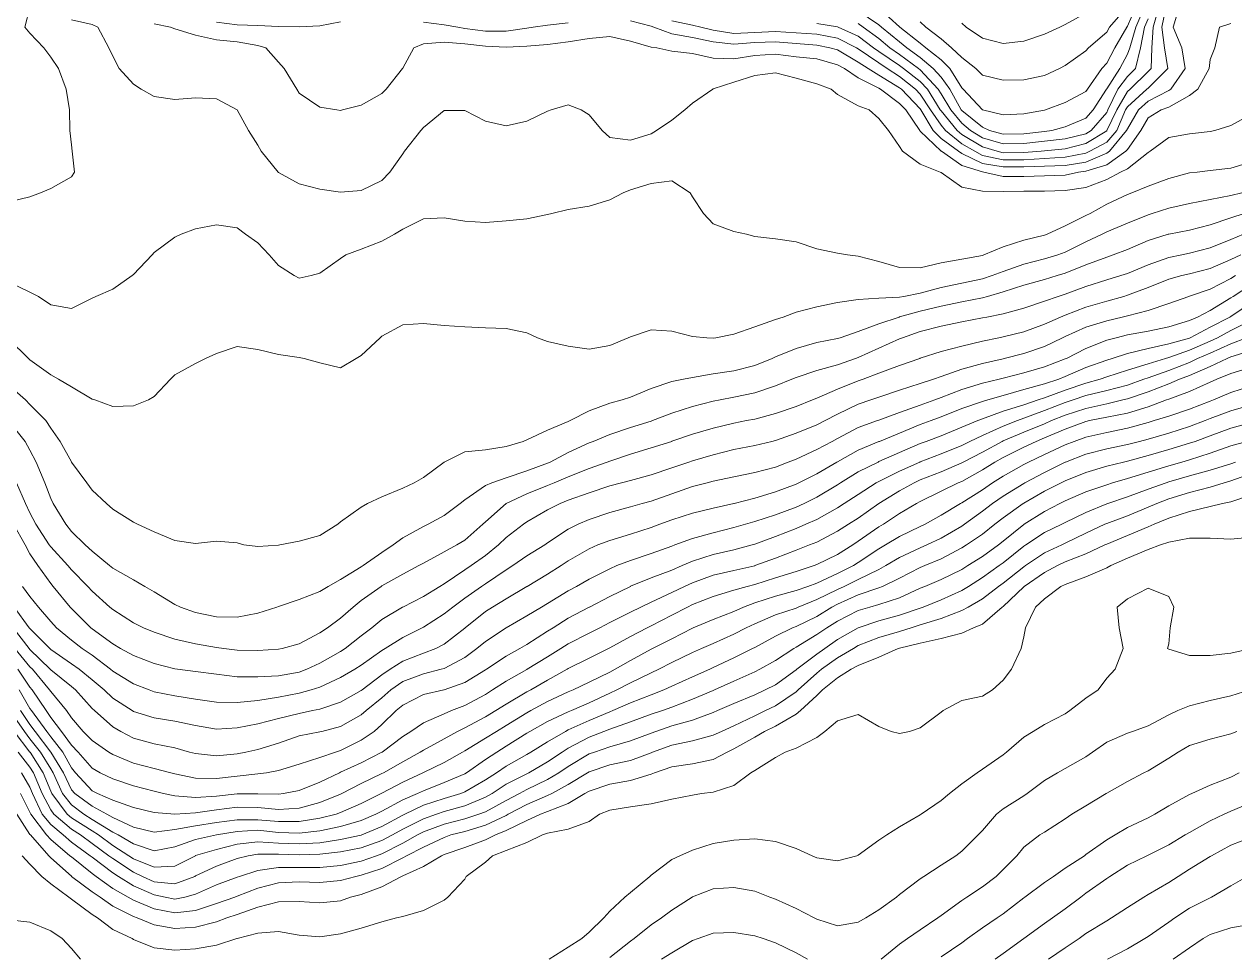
# Model space of a CAD drawing. Header units: centimetres. Extents: x 0 to 642158, y -847 to 649707.
# Drawn here: x 617067.11 to 617096.34, y 620661.83 to 620684.32 of the extents above; entities that cross this region are included whole.
import ezdxf

# ---------------------------------------------------------------- set-up
doc = ezdxf.new("R2010")
doc.units = ezdxf.units.CM
doc.header["$MEASUREMENT"] = 0
doc.layers.add('WAL_topographie 0.5', color=253, linetype='Continuous', lineweight=20)

msp = doc.modelspace()

# ---------------------------------------------------------------- linework, layer by layer
at = {"layer": 'WAL_topographie 0.5'}
for points in [[(617066.75, 620680.028), (617067.25, 620680.154), (617067.5, 620680.25), (617067.75, 620680.355), (617068.25, 620680.638), (617068.322, 620680.75), (617068.268, 620681.25), (617068.25, 620681.408), (617068.21, 620681.75), (617068.201, 620682.25), (617068.124, 620682.75), (617067.94, 620683.25), (617067.75, 620683.519), (617067.586, 620683.75), (617067.25, 620684.103), (617067.125, 620684.25), (617067.25, 620684.711)], [(617081.75, 620684.403), (617082.25, 620684.267), (617082.311, 620684.25), (617082.75, 620684.089), (617083.25, 620683.998), (617083.75, 620683.892), (617084.25, 620683.833), (617084.75, 620683.875), (617085.25, 620683.895), (617085.75, 620683.853), (617086.25, 620683.816), (617086.566, 620683.75), (617086.75, 620683.697), (617087.25, 620683.405), (617087.491, 620683.25), (617087.75, 620683.087), (617088.25, 620682.785), (617088.294, 620682.75), (617088.75, 620682.273), (617088.765, 620682.25), (617089.057, 620681.75), (617089.25, 620681.562), (617089.675, 620681.25), (617089.75, 620681.198), (617090.25, 620680.954), (617090.75, 620680.872), (617091.25, 620680.872), (617091.75, 620680.889), (617092.25, 620680.909), (617092.75, 620680.991), (617093.25, 620681.203), (617093.317, 620681.25), (617093.732, 620681.75), (617093.75, 620681.793), (617094.017, 620682.25), (617094.25, 620682.463), (617094.75, 620682.717), (617094.798, 620682.75), (617095.143, 620683.25), (617095.065, 620683.75), (617094.857, 620684.25), (617095.008, 620684.75)], [(617082.75, 620684.396), (617083.25, 620684.296), (617083.451, 620684.25), (617083.75, 620684.174), (617084.25, 620684.092), (617084.75, 620684.121), (617085.25, 620684.146), (617085.75, 620684.112), (617086.25, 620684.075), (617086.75, 620683.983), (617087.207, 620683.75), (617087.25, 620683.724), (617087.75, 620683.383), (617087.947, 620683.25), (617088.25, 620683.053), (617088.636, 620682.75), (617088.75, 620682.631), (617088.999, 620682.25), (617089.25, 620681.881), (617089.357, 620681.75), (617089.75, 620681.434), (617090.064, 620681.25), (617090.25, 620681.153), (617090.75, 620681.043), (617091.25, 620681.045), (617091.75, 620681.073), (617092.25, 620681.105), (617092.75, 620681.209), (617092.843, 620681.25), (617093.25, 620681.474), (617093.494, 620681.75), (617093.706, 620682.25), (617093.75, 620682.325), (617094.223, 620682.75), (617094.25, 620682.776), (617094.724, 620683.25), (617094.647, 620683.75), (617094.584, 620684.25), (617094.687, 620684.75)], [(617086.25, 620684.338), (617086.75, 620684.256), (617086.765, 620684.25), (617087.25, 620684.028), (617087.622, 620683.75), (617087.75, 620683.662), (617088.25, 620683.321), (617088.345, 620683.25), (617088.75, 620682.936), (617088.922, 620682.75), (617089.232, 620682.25), (617089.25, 620682.224), (617089.636, 620681.75), (617089.75, 620681.658), (617090.25, 620681.361), (617090.607, 620681.25), (617090.75, 620681.215), (617091.25, 620681.218), (617091.669, 620681.25), (617091.75, 620681.259), (617092.25, 620681.312), (617092.75, 620681.439), (617093.25, 620681.743), (617093.257, 620681.75), (617093.493, 620682.25), (617093.75, 620682.691), (617093.816, 620682.75), (617094.25, 620683.176), (617094.324, 620683.25), (617094.344, 620683.75), (617094.372, 620684.25), (617094.521, 620684.75)], [(617087.25, 620684.641), (617087.75, 620684.304), (617087.81, 620684.25), (617088.25, 620683.894), (617088.423, 620683.75), (617088.75, 620683.517), (617089.06, 620683.25), (617089.25, 620683.038), (617089.466, 620682.75), (617089.739, 620682.25), (617089.75, 620682.237), (617090.25, 620681.835), (617090.423, 620681.75), (617090.75, 620681.661), (617091.25, 620681.674), (617091.75, 620681.728), (617091.922, 620681.75), (617092.25, 620681.844), (617092.75, 620682.047), (617092.922, 620682.25), (617093.243, 620682.75), (617093.25, 620682.759), (617093.568, 620683.25), (617093.75, 620683.595), (617093.806, 620683.75), (617093.951, 620684.25), (617094.174, 620684.75)], [(617087.75, 620684.704), (617088.25, 620684.253), (617088.253, 620684.25), (617088.75, 620683.86), (617088.882, 620683.75), (617089.25, 620683.455), (617089.462, 620683.25), (617089.75, 620682.783), (617089.783, 620682.75), (617090.25, 620682.25), (617090.25, 620682.25), (617090.75, 620682.128), (617091.25, 620682.158), (617091.75, 620682.243), (617091.776, 620682.25), (617092.25, 620682.432), (617092.75, 620682.69), (617092.784, 620682.75), (617093.134, 620683.25), (617093.25, 620683.38), (617093.443, 620683.75), (617093.734, 620684.25), (617093.75, 620684.268), (617093.963, 620684.75)], [(617088.75, 620684.379), (617088.883, 620684.25), (617089.25, 620683.967), (617089.502, 620683.75), (617089.75, 620683.515), (617090.093, 620683.25), (617090.25, 620683.09), (617090.75, 620682.971), (617091.25, 620682.972), (617091.75, 620683.078), (617092.113, 620683.25), (617092.25, 620683.323), (617092.75, 620683.675), (617092.815, 620683.75), (617093.25, 620684.127), (617093.319, 620684.25), (617093.75, 620684.743)], [(617089.75, 620684.342), (617089.856, 620684.25), (617090.25, 620683.982), (617090.75, 620683.851), (617091.25, 620683.911), (617091.75, 620684.079), (617092.119, 620684.25), (617092.25, 620684.308), (617092.75, 620684.587)], [(617068.25, 620684.422), (617068.75, 620684.312), (617068.887, 620684.25), (617069.154, 620683.75), (617069.25, 620683.546), (617069.4, 620683.25), (617069.75, 620682.872), (617069.933, 620682.75), (617070.25, 620682.575), (617070.75, 620682.497), (617071.25, 620682.537), (617071.75, 620682.516), (617072.25, 620682.25), (617072.25, 620682.25), (617072.527, 620681.75), (617072.75, 620681.399), (617072.836, 620681.25), (617073.242, 620680.75), (617073.25, 620680.742), (617073.75, 620680.466), (617074.25, 620680.336), (617074.75, 620680.267), (617075.25, 620680.306), (617075.75, 620680.546), (617075.942, 620680.75), (617076.25, 620681.188), (617076.291, 620681.25), (617076.688, 620681.75), (617076.75, 620681.823), (617077.25, 620682.232), (617077.75, 620682.233), (617078.25, 620681.976), (617078.75, 620681.868), (617079.25, 620681.979), (617079.75, 620682.223), (617079.838, 620682.25), (617080.25, 620682.369), (617080.563, 620682.25), (617080.75, 620682.134), (617081.068, 620681.75), (617081.25, 620681.585), (617081.75, 620681.516), (617082.25, 620681.675), (617082.376, 620681.75), (617082.75, 620681.999), (617083.065, 620682.25), (617083.25, 620682.413), (617083.739, 620682.75), (617083.75, 620682.755), (617084.25, 620682.923), (617084.75, 620683.083), (617085.25, 620683.147), (617085.75, 620683.017), (617086.25, 620682.881), (617086.596, 620682.75), (617086.75, 620682.621), (617087.25, 620682.349), (617087.511, 620682.25), (617087.75, 620682.042), (617087.984, 620681.75), (617088.25, 620681.368), (617088.317, 620681.25), (617088.75, 620680.938), (617089.231, 620680.75), (617089.25, 620680.738), (617089.75, 620680.384), (617090.25, 620680.292), (617090.75, 620680.279), (617091.25, 620680.288), (617091.75, 620680.292), (617092.25, 620680.301), (617092.75, 620680.376), (617093.25, 620680.568), (617093.586, 620680.75), (617093.75, 620680.831), (617094.25, 620681.225), (617094.298, 620681.25), (617094.75, 620681.583), (617095.25, 620681.67), (617095.75, 620681.725), (617095.862, 620681.75), (617096.25, 620681.877), (617096.75, 620682.147)], [(617070.25, 620684.327), (617070.644, 620684.25), (617070.75, 620684.207), (617071.25, 620684.052), (617071.75, 620683.944), (617072.25, 620683.889), (617072.75, 620683.805), (617072.949, 620683.75), (617073.25, 620683.401), (617073.386, 620683.25), (617073.693, 620682.75), (617073.75, 620682.652), (617074.25, 620682.315), (617074.659, 620682.25), (617074.75, 620682.237), (617074.799, 620682.25), (617075.25, 620682.367), (617075.75, 620682.647), (617075.85, 620682.75), (617076.242, 620683.25), (617076.25, 620683.261), (617076.521, 620683.75), (617076.75, 620683.847), (617077.25, 620683.885), (617077.75, 620683.841), (617078.25, 620683.784), (617078.75, 620683.76), (617079.25, 620683.785), (617079.75, 620683.829), (617080.25, 620683.893), (617080.75, 620683.975), (617081.25, 620684.019), (617081.75, 620683.909), (617082.25, 620683.766), (617082.387, 620683.75), (617082.75, 620683.667), (617083.25, 620683.609), (617083.75, 620683.502), (617084.25, 620683.48), (617084.75, 620683.563), (617085.25, 620683.592), (617085.75, 620683.533), (617086.25, 620683.482), (617086.75, 620683.341), (617086.915, 620683.25), (617087.25, 620683.025), (617087.75, 620682.775), (617087.792, 620682.75), (617088.25, 620682.404), (617088.396, 620682.25), (617088.741, 620681.75), (617088.75, 620681.74), (617089.25, 620681.256), (617089.259, 620681.25), (617089.75, 620680.909), (617090.25, 620680.754), (617090.283, 620680.75), (617090.75, 620680.645), (617091.25, 620680.645), (617091.75, 620680.661), (617092.25, 620680.678), (617092.567, 620680.75), (617092.75, 620680.774), (617093.25, 620680.927), (617093.712, 620681.25), (617093.75, 620681.297), (617094.075, 620681.75), (617094.25, 620682.059), (617094.569, 620682.25), (617094.75, 620682.319), (617095.25, 620682.597), (617095.454, 620682.75), (617095.728, 620683.25), (617095.75, 620683.468), (617095.86, 620683.75), (617095.977, 620684.25), (617096.25, 620684.336)], [(617071.75, 620684.37), (617072.25, 620684.304), (617072.75, 620684.285), (617073.25, 620684.265), (617073.75, 620684.252), (617074.25, 620684.28), (617074.75, 620684.373)], [(617076.75, 620684.371), (617077.25, 620684.302), (617077.585, 620684.25), (617077.75, 620684.215), (617078.25, 620684.147), (617078.75, 620684.147), (617079.25, 620684.22), (617079.401, 620684.25), (617079.75, 620684.291), (617080.25, 620684.351)], [(617087.25, 620684.332), (617087.368, 620684.25), (617087.75, 620683.971), (617088.017, 620683.75), (617088.25, 620683.589), (617088.704, 620683.25), (617088.75, 620683.214), (617089.179, 620682.75), (617089.25, 620682.635), (617089.485, 620682.25), (617089.75, 620681.931), (617089.963, 620681.75), (617090.25, 620681.578), (617090.75, 620681.432), (617091.25, 620681.44), (617091.75, 620681.493), (617092.25, 620681.553), (617092.75, 620681.671), (617092.879, 620681.75), (617093.25, 620682.189), (617093.279, 620682.25), (617093.52, 620682.75), (617093.75, 620683.057), (617093.946, 620683.25), (617094.069, 620683.75), (617094.161, 620684.25), (617094.25, 620684.451)], [(617066.75, 620678.095), (617067.25, 620677.849), (617067.454, 620677.75), (617067.75, 620677.545), (617068.25, 620677.456), (617068.75, 620677.704), (617068.844, 620677.75), (617069.25, 620677.921), (617069.719, 620678.25), (617069.75, 620678.277), (617070.203, 620678.75), (617070.25, 620678.807), (617070.75, 620679.177), (617070.9, 620679.25), (617071.25, 620679.38), (617071.75, 620679.479), (617072.25, 620679.405), (617072.453, 620679.25), (617072.75, 620679.043), (617073.026, 620678.75), (617073.25, 620678.496), (617073.626, 620678.25), (617073.75, 620678.186), (617074.039, 620678.25), (617074.25, 620678.308), (617074.75, 620678.664), (617074.88, 620678.75), (617075.25, 620678.885), (617075.75, 620679.078), (617076.05, 620679.25), (617076.25, 620679.368), (617076.75, 620679.617), (617077.25, 620679.646), (617077.75, 620679.562), (617078.25, 620679.535), (617078.75, 620679.57), (617079.25, 620679.624), (617079.75, 620679.723), (617079.852, 620679.75), (617080.25, 620679.843), (617080.75, 620679.929), (617081.25, 620680.082), (617081.578, 620680.25), (617081.75, 620680.322), (617082.25, 620680.476), (617082.75, 620680.538), (617083.194, 620680.25), (617083.25, 620680.15), (617083.515, 620679.75), (617083.75, 620679.5), (617084.25, 620679.318), (617084.554, 620679.25), (617084.75, 620679.196), (617085.25, 620679.138), (617085.75, 620679.062), (617086.25, 620678.898), (617086.75, 620678.795), (617086.994, 620678.75), (617087.25, 620678.719), (617087.75, 620678.589), (617088.25, 620678.444), (617088.75, 620678.441), (617089.25, 620678.556), (617089.75, 620678.646), (617090.25, 620678.739), (617090.286, 620678.75), (617090.75, 620678.942), (617091.25, 620679.105), (617091.75, 620679.228), (617091.816, 620679.25), (617092.25, 620679.449), (617092.75, 620679.7), (617092.85, 620679.75), (617093.25, 620679.973), (617093.75, 620680.211), (617093.857, 620680.25), (617094.25, 620680.407), (617094.75, 620680.596), (617095.25, 620680.73), (617095.434, 620680.75), (617095.75, 620680.787), (617096.25, 620680.842), (617096.75, 620680.995)], [(617066.75, 620676.706), (617067.217, 620676.25), (617067.25, 620676.22), (617067.75, 620675.855), (617067.941, 620675.75), (617068.25, 620675.563), (617068.75, 620675.271), (617068.813, 620675.25), (617069.25, 620675.092), (617069.75, 620675.105), (617070.112, 620675.25), (617070.25, 620675.333), (617070.647, 620675.75), (617070.75, 620675.852), (617071.25, 620676.13), (617071.485, 620676.25), (617071.75, 620676.373), (617072.25, 620676.538), (617072.75, 620676.465), (617073.25, 620676.35), (617073.75, 620676.276), (617073.872, 620676.25), (617074.25, 620676.147), (617074.75, 620676.021), (617075.125, 620676.25), (617075.25, 620676.321), (617075.705, 620676.75), (617075.75, 620676.791), (617076.25, 620677.059), (617076.75, 620677.094), (617077.25, 620677.044), (617077.75, 620677.01), (617078.25, 620676.992), (617078.75, 620676.976), (617079.25, 620676.873), (617079.509, 620676.75), (617079.75, 620676.656), (617080.25, 620676.551), (617080.75, 620676.475), (617081.25, 620676.563), (617081.696, 620676.75), (617081.75, 620676.769), (617082.25, 620676.939), (617082.75, 620676.911), (617083.25, 620676.779), (617083.592, 620676.75), (617083.75, 620676.742), (617083.808, 620676.75), (617084.25, 620676.837), (617084.75, 620677.017), (617085.25, 620677.188), (617085.436, 620677.25), (617085.75, 620677.365), (617086.25, 620677.497), (617086.75, 620677.6), (617087.25, 620677.676), (617087.75, 620677.705), (617088.25, 620677.733), (617088.353, 620677.75), (617088.75, 620677.824), (617089.25, 620677.962), (617089.75, 620678.068), (617090.25, 620678.174), (617090.484, 620678.25), (617090.75, 620678.35), (617091.25, 620678.527), (617091.75, 620678.653), (617092.073, 620678.75), (617092.25, 620678.813), (617092.75, 620679.064), (617093.14, 620679.25), (617093.25, 620679.307), (617093.75, 620679.519), (617094.25, 620679.719), (617094.351, 620679.75), (617094.75, 620679.88), (617095.25, 620679.99), (617095.75, 620680.089), (617096.25, 620680.186), (617096.511, 620680.25)], [(617066.75, 620675.596), (617067.142, 620675.25), (617067.25, 620675.143), (617067.629, 620674.75), (617067.75, 620674.565), (617067.976, 620674.25), (617068.25, 620673.755), (617068.254, 620673.75), (617068.626, 620673.25), (617068.75, 620673.071), (617069.098, 620672.75), (617069.25, 620672.617), (617069.75, 620672.303), (617069.846, 620672.25), (617070.25, 620672.067), (617070.75, 620671.855), (617071.25, 620671.781), (617071.75, 620671.843), (617072.25, 620671.798), (617072.417, 620671.75), (617072.75, 620671.716), (617073.25, 620671.745), (617073.286, 620671.75), (617073.75, 620671.842), (617074.25, 620671.978), (617074.68, 620672.25), (617074.75, 620672.306), (617075.25, 620672.663), (617075.403, 620672.75), (617075.75, 620672.914), (617076.25, 620673.123), (617076.529, 620673.25), (617076.75, 620673.375), (617077.25, 620673.75), (617077.25, 620673.75), (617077.75, 620673.997), (617078.25, 620674.046), (617078.75, 620674.125), (617079.159, 620674.25), (617079.25, 620674.288), (617079.75, 620674.518), (617080.25, 620674.73), (617080.295, 620674.75), (617080.75, 620674.987), (617081.25, 620675.17), (617081.552, 620675.25), (617081.75, 620675.318), (617082.25, 620675.525), (617082.75, 620675.694), (617083.033, 620675.75), (617083.25, 620675.795), (617083.75, 620675.877), (617084.25, 620675.956), (617084.75, 620676.08), (617085.169, 620676.25), (617085.25, 620676.287), (617085.75, 620676.495), (617086.25, 620676.635), (617086.75, 620676.729), (617086.816, 620676.75), (617087.25, 620676.9), (617087.75, 620677.086), (617088.241, 620677.25), (617088.25, 620677.252), (617088.75, 620677.391), (617089.25, 620677.514), (617089.75, 620677.618), (617090.25, 620677.717), (617090.371, 620677.75), (617090.75, 620677.855), (617091.25, 620678.019), (617091.75, 620678.158), (617092.053, 620678.25), (617092.25, 620678.307), (617092.75, 620678.508), (617093.25, 620678.697), (617093.405, 620678.75), (617093.75, 620678.881), (617094.25, 620679.095), (617094.738, 620679.25), (617094.75, 620679.254), (617095.25, 620679.347), (617095.75, 620679.473), (617096.25, 620679.643), (617096.569, 620679.75)], [(617066.75, 620674.73), (617067.136, 620674.25), (617067.25, 620674.039), (617067.401, 620673.75), (617067.607, 620673.25), (617067.75, 620672.87), (617067.808, 620672.75), (617068.112, 620672.25), (617068.25, 620672.078), (617068.583, 620671.75), (617068.75, 620671.597), (617069.174, 620671.25), (617069.25, 620671.187), (617069.75, 620670.909), (617070.023, 620670.75), (617070.25, 620670.618), (617070.75, 620670.315), (617070.883, 620670.25), (617071.25, 620670.119), (617071.75, 620670.016), (617072.25, 620670.004), (617072.75, 620670.1), (617073.208, 620670.25), (617073.25, 620670.266), (617073.75, 620670.432), (617074.25, 620670.627), (617074.449, 620670.75), (617074.75, 620670.914), (617075.25, 620671.222), (617075.294, 620671.25), (617075.75, 620671.569), (617076.023, 620671.75), (617076.25, 620671.918), (617076.75, 620672.196), (617076.865, 620672.25), (617077.25, 620672.459), (617077.636, 620672.75), (617077.75, 620672.84), (617078.25, 620673.181), (617078.403, 620673.25), (617078.75, 620673.371), (617079.25, 620673.54), (617079.75, 620673.725), (617079.809, 620673.75), (617080.25, 620673.982), (617080.75, 620674.211), (617080.853, 620674.25), (617081.25, 620674.413), (617081.75, 620674.581), (617082.25, 620674.738), (617082.284, 620674.75), (617082.75, 620674.933), (617083.25, 620675.094), (617083.75, 620675.216), (617083.913, 620675.25), (617084.25, 620675.319), (617084.75, 620675.42), (617085.25, 620675.586), (617085.647, 620675.75), (617085.75, 620675.794), (617086.25, 620675.962), (617086.75, 620676.1), (617087.187, 620676.25), (617087.25, 620676.273), (617087.75, 620676.498), (617088.25, 620676.721), (617088.319, 620676.75), (617088.75, 620676.898), (617089.25, 620677.031), (617089.75, 620677.134), (617090.25, 620677.228), (617090.356, 620677.25), (617090.75, 620677.327), (617091.25, 620677.466), (617091.75, 620677.632), (617092.079, 620677.75), (617092.25, 620677.805), (617092.75, 620677.989), (617093.25, 620678.145), (617093.595, 620678.25), (617093.75, 620678.302), (617094.25, 620678.51), (617094.75, 620678.686), (617095.063, 620678.75), (617095.25, 620678.79), (617095.75, 620678.92), (617096.25, 620679.124), (617096.553, 620679.25)], [(617066.926, 620673.25), (617067.14, 620672.75), (617067.25, 620672.523), (617067.393, 620672.25), (617067.717, 620671.75), (617067.75, 620671.703), (617068.16, 620671.25), (617068.25, 620671.147), (617068.644, 620670.75), (617068.75, 620670.632), (617069.18, 620670.25), (617069.25, 620670.192), (617069.75, 620669.871), (617069.994, 620669.75), (617070.25, 620669.644), (617070.75, 620669.474), (617071.25, 620669.364), (617071.75, 620669.274), (617071.932, 620669.25), (617072.25, 620669.21), (617072.75, 620669.206), (617073.25, 620669.232), (617073.338, 620669.25), (617073.75, 620669.367), (617074.25, 620669.626), (617074.437, 620669.75), (617074.75, 620669.981), (617075.051, 620670.25), (617075.25, 620670.409), (617075.728, 620670.75), (617075.75, 620670.764), (617076.25, 620671.045), (617076.643, 620671.25), (617076.75, 620671.311), (617077.25, 620671.581), (617077.561, 620671.75), (617077.75, 620671.863), (617078.189, 620672.25), (617078.25, 620672.311), (617078.746, 620672.75), (617078.75, 620672.752), (617079.25, 620672.98), (617079.75, 620673.184), (617079.911, 620673.25), (617080.25, 620673.39), (617080.75, 620673.593), (617081.188, 620673.75), (617081.25, 620673.774), (617081.75, 620673.938), (617082.25, 620674.09), (617082.747, 620674.25), (617082.75, 620674.251), (617083.25, 620674.422), (617083.75, 620674.572), (617084.25, 620674.692), (617084.552, 620674.75), (617084.75, 620674.788), (617085.25, 620674.92), (617085.75, 620675.094), (617086.148, 620675.25), (617086.25, 620675.292), (617086.75, 620675.512), (617087.25, 620675.707), (617087.368, 620675.75), (617087.75, 620675.897), (617088.25, 620676.084), (617088.736, 620676.25), (617088.75, 620676.255), (617089.25, 620676.417), (617089.75, 620676.551), (617090.25, 620676.671), (617090.643, 620676.75), (617090.75, 620676.772), (617091.25, 620676.893), (617091.75, 620677.077), (617092.134, 620677.25), (617092.25, 620677.298), (617092.75, 620677.491), (617093.25, 620677.637), (617093.663, 620677.75), (617093.75, 620677.776), (617094.25, 620677.96), (617094.75, 620678.161), (617095.065, 620678.25), (617095.25, 620678.295), (617095.75, 620678.422), (617096.25, 620678.636), (617096.486, 620678.75)], [(617066.853, 620672.25), (617067.131, 620671.75), (617067.25, 620671.536), (617067.443, 620671.25), (617067.75, 620670.823), (617067.813, 620670.75), (617068.222, 620670.25), (617068.25, 620670.219), (617068.72, 620669.75), (617068.75, 620669.727), (617069.25, 620669.362), (617069.438, 620669.25), (617069.75, 620669.081), (617070.25, 620668.89), (617070.75, 620668.757), (617070.809, 620668.75), (617071.25, 620668.698), (617071.75, 620668.627), (617072.25, 620668.565), (617072.75, 620668.563), (617073.25, 620668.594), (617073.75, 620668.679), (617073.938, 620668.75), (617074.25, 620668.895), (617074.75, 620669.18), (617074.857, 620669.25), (617075.25, 620669.559), (617075.505, 620669.75), (617075.75, 620669.949), (617076.248, 620670.25), (617076.25, 620670.251), (617076.75, 620670.509), (617077.146, 620670.75), (617077.25, 620670.815), (617077.75, 620671.15), (617077.902, 620671.25), (617078.25, 620671.493), (617078.567, 620671.75), (617078.75, 620671.929), (617079.164, 620672.25), (617079.25, 620672.308), (617079.75, 620672.594), (617080.053, 620672.75), (617080.25, 620672.827), (617080.75, 620673.009), (617081.25, 620673.177), (617081.53, 620673.25), (617081.75, 620673.307), (617082.25, 620673.439), (617082.75, 620673.61), (617083.159, 620673.75), (617083.25, 620673.781), (617083.75, 620673.928), (617084.25, 620674.052), (617084.75, 620674.15), (617085.165, 620674.25), (617085.25, 620674.27), (617085.75, 620674.45), (617086.25, 620674.648), (617086.449, 620674.75), (617086.75, 620674.907), (617087.25, 620675.146), (617087.554, 620675.25), (617087.75, 620675.317), (617088.25, 620675.488), (617088.75, 620675.648), (617089.065, 620675.75), (617089.25, 620675.815), (617089.75, 620675.99), (617090.25, 620676.131), (617090.75, 620676.244), (617090.776, 620676.25), (617091.25, 620676.368), (617091.75, 620676.537), (617092.183, 620676.75), (617092.25, 620676.782), (617092.75, 620677.002), (617093.25, 620677.161), (617093.62, 620677.25), (617093.75, 620677.283), (617094.25, 620677.41), (617094.75, 620677.575), (617095.23, 620677.75), (617095.25, 620677.756), (617095.75, 620677.925), (617096.25, 620678.18), (617096.363, 620678.25)], [(617067.067, 620670.75), (617067.25, 620670.508), (617067.452, 620670.25), (617067.75, 620669.902), (617067.889, 620669.75), (617068.25, 620669.45), (617068.508, 620669.25), (617068.75, 620669.086), (617069.198, 620668.75), (617069.25, 620668.706), (617069.75, 620668.397), (617070.132, 620668.25), (617070.25, 620668.207), (617070.75, 620668.105), (617071.25, 620668.025), (617071.75, 620667.953), (617072.25, 620667.947), (617072.75, 620667.995), (617073.25, 620668.073), (617073.75, 620668.169), (617074.036, 620668.25), (617074.25, 620668.321), (617074.75, 620668.553), (617075.097, 620668.75), (617075.25, 620668.847), (617075.75, 620669.206), (617075.827, 620669.25), (617076.25, 620669.513), (617076.719, 620669.75), (617076.75, 620669.768), (617077.25, 620670.084), (617077.458, 620670.25), (617077.75, 620670.469), (617078.153, 620670.75), (617078.25, 620670.814), (617078.75, 620671.152), (617078.906, 620671.25), (617079.25, 620671.484), (617079.68, 620671.75), (617079.75, 620671.798), (617080.25, 620672.129), (617080.487, 620672.25), (617080.75, 620672.367), (617081.25, 620672.532), (617081.75, 620672.666), (617082.035, 620672.75), (617082.25, 620672.809), (617082.75, 620672.986), (617083.25, 620673.162), (617083.599, 620673.25), (617083.75, 620673.288), (617084.25, 620673.391), (617084.75, 620673.5), (617085.25, 620673.629), (617085.562, 620673.75), (617085.75, 620673.824), (617086.25, 620674.055), (617086.623, 620674.25), (617086.75, 620674.316), (617087.25, 620674.583), (617087.719, 620674.75), (617087.75, 620674.761), (617088.25, 620674.946), (617088.75, 620675.125), (617089.098, 620675.25), (617089.25, 620675.307), (617089.75, 620675.5), (617090.25, 620675.652), (617090.653, 620675.75), (617090.75, 620675.775), (617091.25, 620675.903), (617091.75, 620676.048), (617092.25, 620676.239), (617092.276, 620676.25), (617092.75, 620676.494), (617093.25, 620676.69), (617093.479, 620676.75), (617093.75, 620676.817), (617094.25, 620676.908), (617094.75, 620677.014), (617095.25, 620677.167), (617095.444, 620677.25), (617095.75, 620677.41), (617096.25, 620677.714), (617096.305, 620677.75), (617096.75, 620678.036)], [(617066.867, 620670.25), (617067.234, 620669.75), (617067.25, 620669.73), (617067.727, 620669.25), (617067.75, 620669.228), (617068.25, 620668.884), (617068.44, 620668.75), (617068.75, 620668.498), (617069.042, 620668.25), (617069.25, 620668.052), (617069.714, 620667.75), (617069.75, 620667.728), (617070.25, 620667.574), (617070.75, 620667.494), (617071.25, 620667.388), (617071.75, 620667.306), (617072.25, 620667.339), (617072.75, 620667.429), (617073.25, 620667.559), (617073.75, 620667.684), (617074.074, 620667.75), (617074.25, 620667.787), (617074.75, 620667.959), (617075.25, 620668.236), (617075.268, 620668.25), (617075.75, 620668.615), (617075.95, 620668.75), (617076.25, 620668.942), (617076.75, 620669.135), (617077.052, 620669.25), (617077.25, 620669.358), (617077.75, 620669.743), (617077.759, 620669.75), (617078.25, 620670.142), (617078.421, 620670.25), (617078.75, 620670.452), (617079.25, 620670.748), (617079.253, 620670.75), (617079.75, 620671.043), (617080.077, 620671.25), (617080.25, 620671.365), (617080.75, 620671.659), (617080.965, 620671.75), (617081.25, 620671.86), (617081.75, 620672.006), (617082.25, 620672.17), (617082.462, 620672.25), (617082.75, 620672.357), (617083.25, 620672.518), (617083.75, 620672.635), (617084.25, 620672.749), (617084.256, 620672.75), (617084.75, 620672.882), (617085.25, 620673.031), (617085.75, 620673.22), (617085.813, 620673.25), (617086.25, 620673.47), (617086.737, 620673.75), (617086.75, 620673.757), (617087.25, 620674.039), (617087.75, 620674.245), (617087.762, 620674.25), (617088.25, 620674.45), (617088.75, 620674.654), (617089.008, 620674.75), (617089.25, 620674.842), (617089.75, 620675.041), (617090.25, 620675.212), (617090.38, 620675.25), (617090.75, 620675.357), (617091.25, 620675.498), (617091.75, 620675.641), (617092.091, 620675.75), (617092.25, 620675.814), (617092.75, 620676.032), (617093.25, 620676.212), (617093.379, 620676.25), (617093.75, 620676.371), (617094.25, 620676.491), (617094.75, 620676.602), (617095.25, 620676.744), (617095.265, 620676.75), (617095.75, 620677.002), (617096.224, 620677.25), (617096.25, 620677.267), (617096.75, 620677.599)], [(617066.847, 620669.75), (617067.231, 620669.25), (617067.25, 620669.227), (617067.739, 620668.75), (617067.75, 620668.737), (617068.25, 620668.332), (617068.349, 620668.25), (617068.75, 620667.803), (617068.806, 620667.75), (617069.25, 620667.361), (617069.443, 620667.25), (617069.75, 620667.089), (617070.25, 620666.953), (617070.75, 620666.849), (617071.106, 620666.75), (617071.25, 620666.713), (617071.75, 620666.656), (617072.25, 620666.708), (617072.462, 620666.75), (617072.75, 620666.813), (617073.25, 620666.968), (617073.75, 620667.141), (617074.25, 620667.238), (617074.294, 620667.25), (617074.75, 620667.367), (617075.25, 620667.647), (617075.366, 620667.75), (617075.75, 620668.063), (617075.965, 620668.25), (617076.25, 620668.453), (617076.75, 620668.642), (617077.179, 620668.75), (617077.25, 620668.771), (617077.75, 620669.036), (617078.043, 620669.25), (617078.25, 620669.423), (617078.749, 620669.75), (617078.75, 620669.751), (617079.25, 620670.036), (617079.601, 620670.25), (617079.75, 620670.339), (617080.25, 620670.642), (617080.447, 620670.75), (617080.75, 620670.926), (617081.25, 620671.177), (617081.421, 620671.25), (617081.75, 620671.375), (617082.25, 620671.541), (617082.75, 620671.724), (617082.82, 620671.75), (617083.25, 620671.908), (617083.75, 620672.045), (617084.25, 620672.171), (617084.525, 620672.25), (617084.75, 620672.316), (617085.25, 620672.479), (617085.75, 620672.662), (617085.943, 620672.75), (617086.25, 620672.901), (617086.75, 620673.202), (617086.823, 620673.25), (617087.25, 620673.514), (617087.729, 620673.75), (617087.75, 620673.76), (617088.25, 620673.982), (617088.75, 620674.199), (617088.89, 620674.25), (617089.25, 620674.385), (617089.75, 620674.591), (617090.14, 620674.75), (617090.25, 620674.793), (617090.75, 620674.976), (617091.25, 620675.135), (617091.595, 620675.25), (617091.75, 620675.303), (617092.25, 620675.489), (617092.75, 620675.656), (617093.091, 620675.75), (617093.25, 620675.808), (617093.75, 620675.972), (617094.25, 620676.123), (617094.671, 620676.25), (617094.75, 620676.273), (617095.25, 620676.454), (617095.75, 620676.665), (617095.929, 620676.75), (617096.25, 620676.928), (617096.75, 620677.176)], [(617066.882, 620669.25), (617067.25, 620668.809), (617067.311, 620668.75), (617067.724, 620668.25), (617067.75, 620668.209), (617068.129, 620667.75), (617068.25, 620667.577), (617068.537, 620667.25), (617068.75, 620667.031), (617069.152, 620666.75), (617069.25, 620666.692), (617069.75, 620666.483), (617070.25, 620666.355), (617070.652, 620666.25), (617070.75, 620666.226), (617071.25, 620666.122), (617071.75, 620666.115), (617072.25, 620666.169), (617072.75, 620666.222), (617072.96, 620666.25), (617073.25, 620666.305), (617073.75, 620666.46), (617074.25, 620666.622), (617074.628, 620666.75), (617074.75, 620666.789), (617075.25, 620667.034), (617075.56, 620667.25), (617075.75, 620667.415), (617076.094, 620667.75), (617076.25, 620667.884), (617076.75, 620668.139), (617077.243, 620668.25), (617077.25, 620668.251), (617077.75, 620668.431), (617078.25, 620668.736), (617078.272, 620668.75), (617078.75, 620669.068), (617079.079, 620669.25), (617079.25, 620669.349), (617079.75, 620669.669), (617079.88, 620669.75), (617080.25, 620669.981), (617080.75, 620670.245), (617080.761, 620670.25), (617081.25, 620670.504), (617081.748, 620670.75), (617081.75, 620670.751), (617082.25, 620670.952), (617082.75, 620671.145), (617082.999, 620671.25), (617083.25, 620671.355), (617083.75, 620671.518), (617084.25, 620671.633), (617084.688, 620671.75), (617084.75, 620671.768), (617085.25, 620671.95), (617085.75, 620672.146), (617085.986, 620672.25), (617086.25, 620672.367), (617086.75, 620672.644), (617086.913, 620672.75), (617087.25, 620672.971), (617087.686, 620673.25), (617087.75, 620673.284), (617088.25, 620673.53), (617088.739, 620673.75), (617088.75, 620673.755), (617089.25, 620673.947), (617089.75, 620674.153), (617089.943, 620674.25), (617090.25, 620674.395), (617090.75, 620674.614), (617091.095, 620674.75), (617091.25, 620674.807), (617091.75, 620674.991), (617092.25, 620675.184), (617092.444, 620675.25), (617092.75, 620675.354), (617093.25, 620675.478), (617093.75, 620675.61), (617094.148, 620675.75), (617094.25, 620675.786), (617094.75, 620675.964), (617095.25, 620676.157), (617095.446, 620676.25), (617095.75, 620676.38), (617096.25, 620676.603), (617096.623, 620676.75)], [(617066.959, 620668.75), (617067.25, 620668.317), (617067.306, 620668.25), (617067.639, 620667.75), (617067.75, 620667.587), (617068.013, 620667.25), (617068.25, 620666.919), (617068.416, 620666.75), (617068.75, 620666.36), (617068.944, 620666.25), (617069.25, 620666.103), (617069.75, 620665.938), (617070.25, 620665.81), (617070.475, 620665.75), (617070.75, 620665.691), (617071.25, 620665.651), (617071.75, 620665.69), (617072.25, 620665.74), (617072.75, 620665.741), (617073.25, 620665.735), (617073.373, 620665.75), (617073.75, 620665.826), (617074.25, 620666.028), (617074.722, 620666.25), (617074.75, 620666.262), (617075.25, 620666.494), (617075.75, 620666.747), (617075.754, 620666.75), (617076.25, 620667.127), (617076.447, 620667.25), (617076.75, 620667.459), (617077.25, 620667.674), (617077.43, 620667.75), (617077.75, 620667.873), (617078.25, 620668.144), (617078.422, 620668.25), (617078.75, 620668.461), (617079.25, 620668.747), (617079.256, 620668.75), (617079.75, 620669.053), (617080.071, 620669.25), (617080.25, 620669.364), (617080.75, 620669.62), (617081.007, 620669.75), (617081.25, 620669.874), (617081.75, 620670.13), (617082.003, 620670.25), (617082.25, 620670.367), (617082.75, 620670.602), (617083.059, 620670.75), (617083.25, 620670.837), (617083.75, 620671.021), (617084.25, 620671.133), (617084.75, 620671.249), (617084.752, 620671.25), (617085.25, 620671.43), (617085.75, 620671.623), (617086.077, 620671.75), (617086.25, 620671.82), (617086.75, 620672.079), (617087.014, 620672.25), (617087.25, 620672.4), (617087.746, 620672.75), (617087.75, 620672.753), (617088.25, 620673.057), (617088.6, 620673.25), (617088.75, 620673.32), (617089.25, 620673.517), (617089.75, 620673.73), (617089.784, 620673.75), (617090.25, 620673.992), (617090.725, 620674.25), (617090.75, 620674.262), (617091.25, 620674.472), (617091.75, 620674.676), (617091.915, 620674.75), (617092.25, 620674.881), (617092.75, 620675.046), (617093.25, 620675.158), (617093.64, 620675.25), (617093.75, 620675.277), (617094.25, 620675.444), (617094.75, 620675.637), (617095.008, 620675.75), (617095.25, 620675.841), (617095.75, 620676.055), (617096.161, 620676.25), (617096.25, 620676.287), (617096.75, 620676.444)], [(617066.987, 620668.25), (617067.25, 620667.803), (617067.286, 620667.75), (617067.653, 620667.25), (617067.75, 620667.121), (617068.045, 620666.75), (617068.25, 620666.367), (617068.353, 620666.25), (617068.75, 620665.813), (617068.878, 620665.75), (617069.25, 620665.593), (617069.75, 620665.415), (617070.25, 620665.292), (617070.75, 620665.254), (617071.25, 620665.286), (617071.75, 620665.356), (617072.25, 620665.418), (617072.75, 620665.41), (617073.25, 620665.364), (617073.75, 620665.395), (617074.25, 620665.537), (617074.75, 620665.736), (617074.781, 620665.75), (617075.25, 620665.991), (617075.75, 620666.233), (617075.784, 620666.25), (617076.25, 620666.514), (617076.674, 620666.75), (617076.75, 620666.799), (617077.25, 620667.074), (617077.571, 620667.25), (617077.75, 620667.338), (617078.25, 620667.601), (617078.496, 620667.75), (617078.75, 620667.91), (617079.25, 620668.203), (617079.341, 620668.25), (617079.75, 620668.484), (617080.224, 620668.75), (617080.25, 620668.766), (617080.75, 620669.014), (617081.223, 620669.25), (617081.25, 620669.264), (617081.75, 620669.543), (617082.154, 620669.75), (617082.25, 620669.797), (617082.75, 620670.055), (617083.128, 620670.25), (617083.25, 620670.31), (617083.75, 620670.507), (617084.25, 620670.655), (617084.572, 620670.75), (617084.75, 620670.797), (617085.25, 620670.957), (617085.75, 620671.111), (617086.183, 620671.25), (617086.25, 620671.275), (617086.75, 620671.519), (617087.119, 620671.75), (617087.25, 620671.837), (617087.75, 620672.184), (617087.859, 620672.25), (617088.25, 620672.51), (617088.66, 620672.75), (617088.75, 620672.798), (617089.25, 620673.044), (617089.665, 620673.25), (617089.75, 620673.285), (617090.25, 620673.562), (617090.551, 620673.75), (617090.75, 620673.858), (617091.25, 620674.109), (617091.547, 620674.25), (617091.75, 620674.331), (617092.25, 620674.543), (617092.75, 620674.731), (617092.833, 620674.75), (617093.25, 620674.833), (617093.75, 620674.932), (617094.25, 620675.087), (617094.698, 620675.25), (617094.75, 620675.268), (617095.25, 620675.451), (617095.75, 620675.681), (617095.907, 620675.75), (617096.25, 620675.884), (617096.75, 620676.044)], [(617067.021, 620667.75), (617067.25, 620667.419), (617067.376, 620667.25), (617067.75, 620666.752), (617067.751, 620666.75), (617068.056, 620666.25), (617068.25, 620665.84), (617068.332, 620665.75), (617068.75, 620665.444), (617069.102, 620665.25), (617069.25, 620665.168), (617069.75, 620664.936), (617070.25, 620664.814), (617070.75, 620664.878), (617071.25, 620664.972), (617071.75, 620665.047), (617072.25, 620665.117), (617072.75, 620665.118), (617073.25, 620665.071), (617073.75, 620665.072), (617074.25, 620665.153), (617074.643, 620665.25), (617074.75, 620665.289), (617075.25, 620665.51), (617075.73, 620665.75), (617075.75, 620665.76), (617076.25, 620666.023), (617076.734, 620666.25), (617076.75, 620666.259), (617077.25, 620666.498), (617077.694, 620666.75), (617077.75, 620666.782), (617078.25, 620667.086), (617078.516, 620667.25), (617078.75, 620667.393), (617079.25, 620667.7), (617079.343, 620667.75), (617079.75, 620667.968), (617080.25, 620668.201), (617080.368, 620668.25), (617080.75, 620668.435), (617081.25, 620668.681), (617081.384, 620668.75), (617081.75, 620668.96), (617082.25, 620669.233), (617082.284, 620669.25), (617082.75, 620669.487), (617083.25, 620669.744), (617083.264, 620669.75), (617083.75, 620669.951), (617084.25, 620670.147), (617084.478, 620670.25), (617084.75, 620670.35), (617085.25, 620670.515), (617085.75, 620670.652), (617086.037, 620670.75), (617086.25, 620670.826), (617086.75, 620671.06), (617087.135, 620671.25), (617087.25, 620671.323), (617087.75, 620671.657), (617087.91, 620671.75), (617088.25, 620671.956), (617088.75, 620672.197), (617088.864, 620672.25), (617089.25, 620672.466), (617089.724, 620672.75), (617089.75, 620672.763), (617090.25, 620673.083), (617090.496, 620673.25), (617090.75, 620673.409), (617091.25, 620673.692), (617091.362, 620673.75), (617091.75, 620673.933), (617092.25, 620674.168), (617092.461, 620674.25), (617092.75, 620674.352), (617093.25, 620674.467), (617093.75, 620674.566), (617094.25, 620674.706), (617094.397, 620674.75), (617094.75, 620674.858), (617095.25, 620675.026), (617095.75, 620675.22), (617095.83, 620675.25), (617096.25, 620675.429), (617096.75, 620675.593)], [(617066.767, 620667.75), (617067.116, 620667.25), (617067.25, 620667.074), (617067.501, 620666.75), (617067.75, 620666.347), (617067.809, 620666.25), (617068.036, 620665.75), (617068.25, 620665.476), (617068.554, 620665.25), (617068.75, 620665.127), (617069.25, 620664.82), (617069.376, 620664.75), (617069.75, 620664.533), (617070.25, 620664.368), (617070.75, 620664.46), (617071.25, 620664.64), (617071.75, 620664.75), (617071.752, 620664.75), (617072.25, 620664.837), (617072.75, 620664.862), (617073.25, 620664.813), (617073.75, 620664.794), (617074.25, 620664.849), (617074.75, 620664.952), (617075.25, 620665.097), (617075.604, 620665.25), (617075.75, 620665.328), (617076.25, 620665.6), (617076.607, 620665.75), (617076.75, 620665.819), (617077.25, 620666.013), (617077.75, 620666.228), (617077.787, 620666.25), (617078.25, 620666.573), (617078.52, 620666.75), (617078.75, 620666.895), (617079.25, 620667.206), (617079.323, 620667.25), (617079.75, 620667.486), (617080.25, 620667.718), (617080.328, 620667.75), (617080.75, 620667.937), (617081.25, 620668.169), (617081.424, 620668.25), (617081.75, 620668.422), (617082.25, 620668.66), (617082.437, 620668.75), (617082.75, 620668.91), (617083.25, 620669.151), (617083.469, 620669.25), (617083.75, 620669.375), (617084.25, 620669.593), (617084.545, 620669.75), (617084.75, 620669.849), (617085.25, 620670.061), (617085.75, 620670.226), (617085.802, 620670.25), (617086.25, 620670.43), (617086.75, 620670.676), (617086.914, 620670.75), (617087.25, 620670.916), (617087.75, 620671.161), (617087.917, 620671.25), (617088.25, 620671.447), (617088.75, 620671.682), (617088.908, 620671.75), (617089.25, 620671.912), (617089.75, 620672.204), (617089.816, 620672.25), (617090.25, 620672.564), (617090.494, 620672.75), (617090.75, 620672.926), (617091.25, 620673.235), (617091.277, 620673.25), (617091.75, 620673.501), (617092.25, 620673.747), (617092.257, 620673.75), (617092.75, 620673.941), (617093.25, 620674.072), (617093.75, 620674.176), (617094.042, 620674.25), (617094.25, 620674.303), (617094.75, 620674.451), (617095.25, 620674.605), (617095.629, 620674.75), (617095.75, 620674.798), (617096.25, 620674.988), (617096.75, 620675.134)], [(617066.87, 620667.25), (617067.25, 620666.752), (617067.251, 620666.75), (617067.571, 620666.25), (617067.75, 620665.811), (617067.777, 620665.75), (617068.149, 620665.25), (617068.25, 620665.164), (617068.75, 620664.847), (617068.902, 620664.75), (617069.25, 620664.499), (617069.64, 620664.25), (617069.75, 620664.177), (617070.25, 620663.973), (617070.75, 620663.999), (617071.245, 620664.25), (617071.25, 620664.252), (617071.75, 620664.401), (617072.25, 620664.525), (617072.75, 620664.584), (617073.25, 620664.552), (617073.75, 620664.532), (617074.25, 620664.563), (617074.75, 620664.637), (617075.25, 620664.747), (617075.26, 620664.75), (617075.75, 620664.956), (617076.25, 620665.224), (617076.304, 620665.25), (617076.75, 620665.467), (617077.25, 620665.629), (617077.654, 620665.75), (617077.75, 620665.79), (617078.25, 620666.084), (617078.516, 620666.25), (617078.75, 620666.409), (617079.25, 620666.696), (617079.345, 620666.75), (617079.75, 620666.996), (617080.18, 620667.25), (617080.25, 620667.285), (617080.75, 620667.512), (617081.25, 620667.718), (617081.328, 620667.75), (617081.75, 620667.941), (617082.25, 620668.133), (617082.556, 620668.25), (617082.75, 620668.338), (617083.25, 620668.57), (617083.663, 620668.75), (617083.75, 620668.79), (617084.25, 620669.023), (617084.7, 620669.25), (617084.75, 620669.276), (617085.25, 620669.549), (617085.662, 620669.75), (617085.75, 620669.784), (617086.25, 620670.025), (617086.617, 620670.25), (617086.75, 620670.319), (617087.25, 620670.542), (617087.75, 620670.716), (617087.837, 620670.75), (617088.25, 620670.951), (617088.75, 620671.203), (617088.859, 620671.25), (617089.25, 620671.414), (617089.75, 620671.677), (617089.867, 620671.75), (617090.25, 620672.011), (617090.551, 620672.25), (617090.75, 620672.402), (617091.233, 620672.75), (617091.25, 620672.761), (617091.75, 620673.045), (617092.154, 620673.25), (617092.25, 620673.297), (617092.75, 620673.5), (617093.25, 620673.651), (617093.655, 620673.75), (617093.75, 620673.771), (617094.25, 620673.905), (617094.75, 620674.052), (617095.25, 620674.203), (617095.384, 620674.25), (617095.75, 620674.384), (617096.25, 620674.565), (617096.75, 620674.702)], [(617066.963, 620666.75), (617067.25, 620666.384), (617067.336, 620666.25), (617067.544, 620665.75), (617067.75, 620665.358), (617067.828, 620665.25), (617068.25, 620664.891), (617068.472, 620664.75), (617068.75, 620664.541), (617069.158, 620664.25), (617069.25, 620664.18), (617069.75, 620663.851), (617069.965, 620663.75), (617070.25, 620663.619), (617070.75, 620663.57), (617071.229, 620663.75), (617071.25, 620663.76), (617071.75, 620663.998), (617072.25, 620664.18), (617072.522, 620664.25), (617072.75, 620664.289), (617073.25, 620664.29), (617073.75, 620664.274), (617074.25, 620664.284), (617074.75, 620664.341), (617075.25, 620664.439), (617075.75, 620664.614), (617076.005, 620664.75), (617076.25, 620664.888), (617076.75, 620665.139), (617077.068, 620665.25), (617077.25, 620665.314), (617077.75, 620665.454), (617078.25, 620665.663), (617078.408, 620665.75), (617078.75, 620665.973), (617079.25, 620666.229), (617079.294, 620666.25), (617079.75, 620666.514), (617080.102, 620666.75), (617080.25, 620666.845), (617080.75, 620667.113), (617081.108, 620667.25), (617081.25, 620667.305), (617081.75, 620667.482), (617082.25, 620667.662), (617082.521, 620667.75), (617082.75, 620667.832), (617083.25, 620668.026), (617083.75, 620668.236), (617083.782, 620668.25), (617084.25, 620668.46), (617084.75, 620668.684), (617084.875, 620668.75), (617085.25, 620668.963), (617085.696, 620669.25), (617085.75, 620669.279), (617086.25, 620669.586), (617086.491, 620669.75), (617086.75, 620669.908), (617087.25, 620670.168), (617087.533, 620670.25), (617087.75, 620670.311), (617088.25, 620670.477), (617088.75, 620670.708), (617088.855, 620670.75), (617089.25, 620670.914), (617089.75, 620671.157), (617089.901, 620671.25), (617090.25, 620671.469), (617090.634, 620671.75), (617090.75, 620671.841), (617091.25, 620672.246), (617091.256, 620672.25), (617091.75, 620672.56), (617092.12, 620672.75), (617092.25, 620672.814), (617092.75, 620673.03), (617093.25, 620673.204), (617093.394, 620673.25), (617093.75, 620673.353), (617094.25, 620673.507), (617094.75, 620673.661), (617095.063, 620673.75), (617095.25, 620673.804), (617095.75, 620673.963), (617096.25, 620674.138), (617096.633, 620674.25)], [(617067.023, 620665.75), (617067.25, 620665.303), (617067.273, 620665.25), (617067.651, 620664.75), (617067.75, 620664.642), (617068.216, 620664.25), (617068.25, 620664.219), (617068.75, 620663.819), (617068.846, 620663.75), (617069.25, 620663.461), (617069.623, 620663.25), (617069.75, 620663.177), (617070.25, 620662.966), (617070.75, 620662.869), (617071.25, 620662.929), (617071.75, 620663.096), (617072.197, 620663.25), (617072.25, 620663.27), (617072.75, 620663.465), (617073.25, 620663.594), (617073.75, 620663.62), (617074.25, 620663.605), (617074.75, 620663.649), (617075.117, 620663.75), (617075.25, 620663.777), (617075.75, 620663.942), (617076.25, 620664.195), (617076.345, 620664.25), (617076.75, 620664.459), (617077.25, 620664.692), (617077.416, 620664.75), (617077.75, 620664.835), (617078.25, 620664.985), (617078.75, 620665.223), (617078.799, 620665.25), (617079.25, 620665.486), (617079.75, 620665.701), (617079.85, 620665.75), (617080.25, 620665.969), (617080.71, 620666.25), (617080.75, 620666.274), (617081.25, 620666.441), (617081.75, 620666.55), (617082.25, 620666.736), (617082.285, 620666.75), (617082.75, 620666.919), (617083.25, 620667.018), (617083.75, 620667.156), (617083.946, 620667.25), (617084.25, 620667.387), (617084.75, 620667.625), (617085.008, 620667.75), (617085.25, 620667.868), (617085.75, 620668.206), (617085.797, 620668.25), (617086.25, 620668.657), (617086.361, 620668.75), (617086.75, 620669.029), (617087.133, 620669.25), (617087.25, 620669.319), (617087.75, 620669.514), (617088.25, 620669.662), (617088.531, 620669.75), (617088.75, 620669.819), (617089.25, 620669.978), (617089.75, 620670.164), (617089.905, 620670.25), (617090.25, 620670.449), (617090.638, 620670.75), (617090.75, 620670.831), (617091.25, 620671.224), (617091.287, 620671.25), (617091.75, 620671.558), (617092.165, 620671.75), (617092.25, 620671.792), (617092.75, 620672.03), (617093.207, 620672.25), (617093.25, 620672.269), (617093.75, 620672.455), (617094.25, 620672.658), (617094.46, 620672.75), (617094.75, 620672.862), (617095.25, 620673.014), (617095.75, 620673.141), (617096.09, 620673.25), (617096.25, 620673.297), (617096.75, 620673.476)], [(617067.045, 620666.25), (617067.25, 620665.901), (617067.313, 620665.75), (617067.545, 620665.25), (617067.75, 620664.999), (617068.054, 620664.75), (617068.25, 620664.58), (617068.705, 620664.25), (617068.75, 620664.213), (617069.25, 620663.84), (617069.389, 620663.75), (617069.75, 620663.521), (617070.25, 620663.302), (617070.514, 620663.25), (617070.75, 620663.201), (617070.993, 620663.25), (617071.25, 620663.318), (617071.75, 620663.545), (617072.25, 620663.729), (617072.309, 620663.75), (617072.75, 620663.892), (617073.25, 620663.964), (617073.75, 620663.968), (617074.25, 620663.968), (617074.75, 620664.015), (617075.25, 620664.119), (617075.616, 620664.25), (617075.75, 620664.295), (617076.25, 620664.548), (617076.605, 620664.75), (617076.75, 620664.825), (617077.25, 620665.009), (617077.75, 620665.138), (617078.089, 620665.25), (617078.25, 620665.312), (617078.75, 620665.584), (617079.07, 620665.75), (617079.25, 620665.849), (617079.75, 620666.086), (617080.024, 620666.25), (617080.25, 620666.405), (617080.75, 620666.705), (617080.879, 620666.75), (617081.25, 620666.879), (617081.75, 620667.019), (617082.25, 620667.21), (617082.361, 620667.25), (617082.75, 620667.38), (617083.25, 620667.519), (617083.75, 620667.706), (617083.852, 620667.75), (617084.25, 620667.919), (617084.75, 620668.132), (617085.006, 620668.25), (617085.25, 620668.376), (617085.75, 620668.737), (617085.765, 620668.75), (617086.25, 620669.117), (617086.44, 620669.25), (617086.75, 620669.467), (617087.25, 620669.75), (617087.25, 620669.75), (617087.75, 620669.916), (617088.25, 620670.053), (617088.75, 620670.225), (617088.821, 620670.25), (617089.25, 620670.426), (617089.75, 620670.65), (617089.914, 620670.75), (617090.25, 620670.961), (617090.656, 620671.25), (617090.75, 620671.319), (617091.25, 620671.718), (617091.299, 620671.75), (617091.75, 620672.049), (617092.166, 620672.25), (617092.25, 620672.292), (617092.75, 620672.534), (617093.25, 620672.739), (617093.281, 620672.75), (617093.75, 620672.91), (617094.25, 620673.097), (617094.684, 620673.25), (617094.75, 620673.271), (617095.25, 620673.414), (617095.75, 620673.551), (617096.25, 620673.709), (617096.36, 620673.75)], [(617066.931, 620665.25), (617067.25, 620664.765), (617067.261, 620664.75), (617067.704, 620664.25), (617067.75, 620664.202), (617068.25, 620663.754), (617068.255, 620663.75), (617068.75, 620663.379), (617068.942, 620663.25), (617069.25, 620663.031), (617069.75, 620662.782), (617069.84, 620662.75), (617070.25, 620662.581), (617070.75, 620662.489), (617071.25, 620662.524), (617071.75, 620662.654), (617072.002, 620662.75), (617072.25, 620662.832), (617072.75, 620663.008), (617073.25, 620663.136), (617073.75, 620663.146), (617074.25, 620663.108), (617074.75, 620663.162), (617074.992, 620663.25), (617075.25, 620663.316), (617075.75, 620663.499), (617076.221, 620663.75), (617076.25, 620663.762), (617076.75, 620663.988), (617077.185, 620664.25), (617077.25, 620664.278), (617077.75, 620664.45), (617078.25, 620664.633), (617078.488, 620664.75), (617078.75, 620664.858), (617079.25, 620665.098), (617079.575, 620665.25), (617079.75, 620665.32), (617080.25, 620665.51), (617080.646, 620665.75), (617080.75, 620665.81), (617081.25, 620665.98), (617081.75, 620666.066), (617082.25, 620666.219), (617082.332, 620666.25), (617082.75, 620666.393), (617083.25, 620666.469), (617083.75, 620666.568), (617084.088, 620666.75), (617084.25, 620666.826), (617084.75, 620667.111), (617084.984, 620667.25), (617085.25, 620667.379), (617085.75, 620667.663), (617085.858, 620667.75), (617086.25, 620668.112), (617086.388, 620668.25), (617086.75, 620668.544), (617087.077, 620668.75), (617087.25, 620668.84), (617087.75, 620669.038), (617088.214, 620669.25), (617088.25, 620669.261), (617088.75, 620669.383), (617089.25, 620669.495), (617089.75, 620669.619), (617090.033, 620669.75), (617090.25, 620669.84), (617090.73, 620670.25), (617090.75, 620670.265), (617091.25, 620670.742), (617091.258, 620670.75), (617091.75, 620671.084), (617092.065, 620671.25), (617092.25, 620671.339), (617092.75, 620671.534), (617093.207, 620671.75), (617093.25, 620671.771), (617093.75, 620671.98), (617094.25, 620672.184), (617094.395, 620672.25), (617094.75, 620672.4), (617095.25, 620672.56), (617095.75, 620672.675), (617096.044, 620672.75), (617096.25, 620672.793), (617096.75, 620672.956)], [(617067.065, 620664.25), (617067.25, 620664.049), (617067.534, 620663.75), (617067.75, 620663.567), (617068.187, 620663.25), (617068.25, 620663.202), (617068.75, 620662.834), (617068.88, 620662.75), (617069.25, 620662.47), (617069.715, 620662.25), (617069.75, 620662.228), (617070.25, 620662.028), (617070.75, 620661.968), (617071.25, 620662.001), (617071.75, 620662.087), (617072.241, 620662.25), (617072.25, 620662.252), (617072.75, 620662.382), (617073.25, 620662.417), (617073.75, 620662.335), (617074.25, 620662.294), (617074.75, 620662.361), (617075.25, 620662.502), (617075.75, 620662.657), (617076.102, 620662.75), (617076.25, 620662.785), (617076.75, 620662.93), (617077.25, 620663.179), (617077.337, 620663.25), (617077.75, 620663.687), (617077.779, 620663.75), (617078.25, 620664.096), (617078.42, 620664.25), (617078.75, 620664.375), (617079.25, 620664.566), (617079.624, 620664.75), (617079.75, 620664.792), (617080.25, 620664.889), (617080.75, 620665.073), (617081.004, 620665.25), (617081.25, 620665.346), (617081.75, 620665.43), (617082.25, 620665.505), (617082.75, 620665.616), (617083.25, 620665.714), (617083.463, 620665.75), (617083.75, 620665.785), (617084.25, 620665.943), (617084.66, 620666.25), (617084.75, 620666.307), (617085.25, 620666.62), (617085.488, 620666.75), (617085.75, 620666.845), (617086.25, 620667.106), (617086.445, 620667.25), (617086.75, 620667.507), (617087.25, 620667.658), (617087.75, 620667.364), (617088.045, 620667.25), (617088.25, 620667.198), (617088.485, 620667.25), (617088.75, 620667.336), (617089.25, 620667.714), (617089.304, 620667.75), (617089.75, 620667.995), (617090.25, 620668.097), (617090.49, 620668.25), (617090.75, 620668.483), (617090.951, 620668.75), (617091.183, 620669.25), (617091.25, 620669.531), (617091.291, 620669.75), (617091.53, 620670.25), (617091.75, 620670.451), (617092.146, 620670.75), (617092.25, 620670.799), (617092.75, 620670.977), (617093.25, 620671.196), (617093.351, 620671.25), (617093.75, 620671.428), (617094.25, 620671.639), (617094.548, 620671.75), (617094.75, 620671.818), (617095.25, 620671.912), (617095.75, 620671.911), (617096.25, 620671.887), (617096.75, 620671.934)], [(617079.787, 620661.75), (617080.25, 620662.04), (617080.578, 620662.25), (617080.75, 620662.407), (617081.106, 620662.75), (617081.25, 620662.907), (617081.616, 620663.25), (617081.75, 620663.36), (617082.22, 620663.75), (617082.25, 620663.781), (617082.75, 620664.157), (617082.94, 620664.25), (617083.25, 620664.386), (617083.75, 620664.542), (617084.25, 620664.627), (617084.75, 620664.653), (617085.25, 620664.589), (617085.75, 620664.425), (617086.137, 620664.25), (617086.25, 620664.198), (617086.75, 620664.127), (617087.213, 620664.25), (617087.25, 620664.264), (617087.75, 620664.622), (617087.94, 620664.75), (617088.25, 620664.944), (617088.75, 620665.237), (617088.769, 620665.25), (617089.25, 620665.58), (617089.452, 620665.75), (617089.75, 620665.982), (617090.119, 620666.25), (617090.25, 620666.342), (617090.75, 620666.686), (617090.829, 620666.75), (617091.25, 620667.108), (617091.474, 620667.25), (617091.75, 620667.417), (617092.25, 620667.674), (617092.363, 620667.75), (617092.75, 620668.05), (617093.046, 620668.25), (617093.25, 620668.538), (617093.453, 620668.75), (617093.648, 620669.25), (617093.548, 620669.75), (617093.507, 620670.25), (617093.75, 620670.447), (617094.25, 620670.71), (617094.75, 620670.506), (617094.868, 620670.25), (617094.786, 620669.75), (617094.75, 620669.365), (617094.717, 620669.25), (617094.75, 620669.237), (617095.25, 620669.078), (617095.75, 620669.079), (617096.25, 620669.14), (617096.75, 620669.25)], [(617081.25, 620661.796), (617081.75, 620662.188), (617081.839, 620662.25), (617082.25, 620662.577), (617082.497, 620662.75), (617082.75, 620662.934), (617083.24, 620663.25), (617083.25, 620663.257), (617083.75, 620663.447), (617084.25, 620663.478), (617084.75, 620663.394), (617085.117, 620663.25), (617085.25, 620663.204), (617085.75, 620662.973), (617086.185, 620662.75), (617086.25, 620662.718), (617086.75, 620662.56), (617087.25, 620662.644), (617087.434, 620662.75), (617087.75, 620662.943), (617088.172, 620663.25), (617088.25, 620663.311), (617088.75, 620663.692), (617088.835, 620663.75), (617089.25, 620664.021), (617089.605, 620664.25), (617089.75, 620664.358), (617090.148, 620664.75), (617090.25, 620664.858), (617090.592, 620665.25), (617090.75, 620665.377), (617091.25, 620665.696), (617091.331, 620665.75), (617091.75, 620666.068), (617092.059, 620666.25), (617092.25, 620666.358), (617092.75, 620666.639), (617092.909, 620666.75), (617093.25, 620666.987), (617093.75, 620667.204), (617093.877, 620667.25), (617094.25, 620667.384), (617094.75, 620667.649), (617094.971, 620667.75), (617095.25, 620667.868), (617095.75, 620667.997), (617096.25, 620668.11), (617096.705, 620668.25)], [(617087.806, 620661.75), (617088.25, 620662.118), (617088.44, 620662.25), (617088.75, 620662.457), (617089.176, 620662.75), (617089.25, 620662.806), (617089.75, 620663.17), (617089.877, 620663.25), (617090.25, 620663.498), (617090.584, 620663.75), (617090.75, 620663.913), (617091.078, 620664.25), (617091.25, 620664.456), (617091.633, 620664.75), (617091.75, 620664.821), (617092.25, 620665.138), (617092.412, 620665.25), (617092.75, 620665.452), (617093.236, 620665.75), (617093.25, 620665.759), (617093.75, 620666.04), (617094.147, 620666.25), (617094.25, 620666.301), (617094.75, 620666.605), (617094.977, 620666.75), (617095.25, 620666.908), (617095.75, 620667.064), (617096.25, 620667.193), (617096.393, 620667.25)], [(617089.25, 620661.809), (617089.75, 620662.148), (617089.888, 620662.25), (617090.25, 620662.511), (617090.603, 620662.75), (617090.75, 620662.849), (617091.25, 620663.23), (617091.277, 620663.25), (617091.75, 620663.601), (617091.965, 620663.75), (617092.25, 620663.951), (617092.713, 620664.25), (617092.75, 620664.276), (617093.25, 620664.631), (617093.456, 620664.75), (617093.75, 620664.927), (617094.25, 620665.165), (617094.413, 620665.25), (617094.75, 620665.454), (617095.25, 620665.727), (617095.306, 620665.75), (617095.75, 620665.948), (617096.25, 620666.144), (617096.45, 620666.25)], [(617090.561, 620661.75), (617090.75, 620661.891), (617091.25, 620662.25), (617091.25, 620662.25), (617091.75, 620662.614), (617091.942, 620662.75), (617092.25, 620662.969), (617092.623, 620663.25), (617092.75, 620663.342), (617093.25, 620663.7), (617093.324, 620663.75), (617093.75, 620664.019), (617094.216, 620664.25), (617094.25, 620664.266), (617094.75, 620664.51), (617095.146, 620664.75), (617095.25, 620664.811), (617095.75, 620665.089), (617096.087, 620665.25), (617096.25, 620665.321), (617096.75, 620665.533)], [(617091.847, 620661.75), (617092.25, 620662.029), (617092.583, 620662.25), (617092.75, 620662.369), (617093.25, 620662.681), (617093.363, 620662.75), (617093.75, 620663.001), (617094.146, 620663.25), (617094.25, 620663.31), (617094.75, 620663.601), (617094.98, 620663.75), (617095.25, 620663.923), (617095.75, 620664.233), (617095.779, 620664.25), (617096.25, 620664.502), (617096.75, 620664.697)], [(617093.269, 620661.75), (617093.75, 620662), (617094.17, 620662.25), (617094.25, 620662.303), (617094.75, 620662.646), (617094.897, 620662.75), (617095.25, 620662.985), (617095.75, 620663.234), (617095.783, 620663.25), (617096.25, 620663.521), (617096.641, 620663.75)], [(617066.75, 620662.698), (617067.25, 620662.645), (617067.75, 620662.433), (617068.027, 620662.25), (617068.25, 620662.008), (617068.473, 620661.75)], [(617082.499, 620661.75), (617082.75, 620661.906), (617083.25, 620662.201), (617083.383, 620662.25), (617083.75, 620662.377), (617084.25, 620662.396), (617084.75, 620662.316), (617084.952, 620662.25), (617085.25, 620662.15), (617085.75, 620661.909), (617086.024, 620661.75)], [(617094.858, 620661.75), (617095.25, 620662.023), (617095.583, 620662.25), (617095.75, 620662.349), (617096.25, 620662.506), (617096.75, 620662.599)]]:
    msp.add_lwpolyline(points, dxfattribs=at)

doc.saveas('drawing.dxf')
